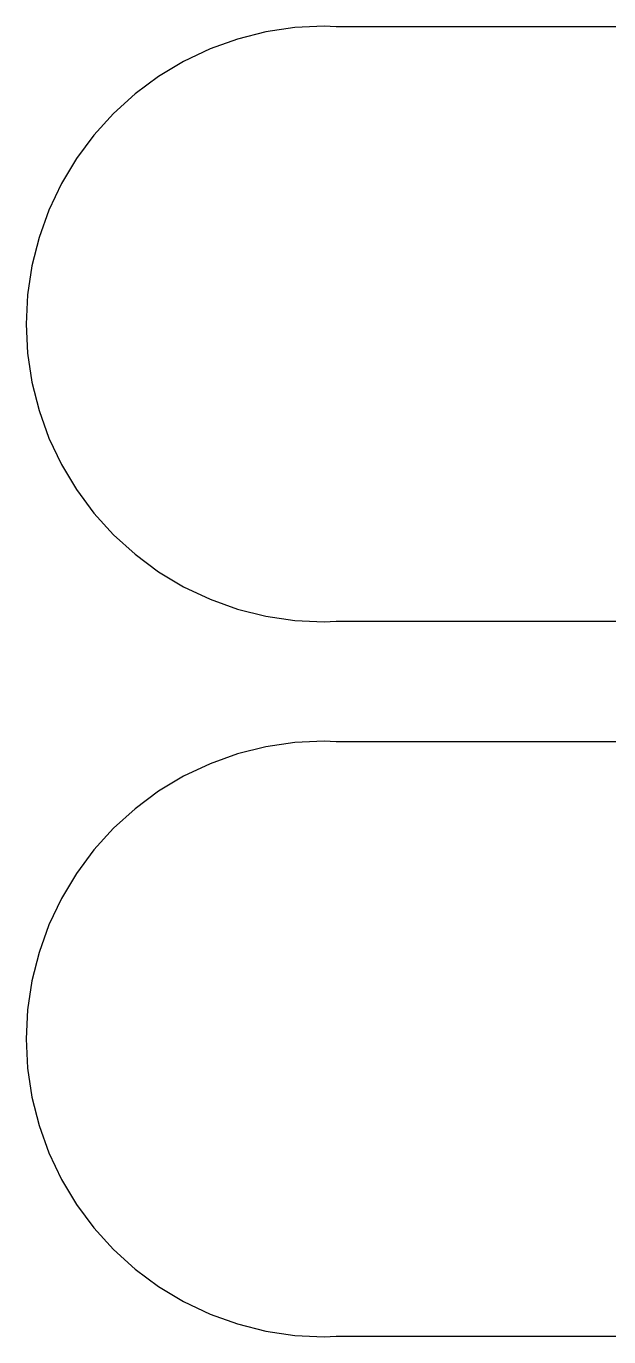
# Model space of a CAD drawing. Extents: x 0.5 to 47.5, y 0.5 to 53.5.
# Drawn here: x 0.5 to 5.39, y 42.5 to 53.5 of the extents above; entities that cross this region are included whole.
import ezdxf

# ---------------------------------------------------------------- set-up
doc = ezdxf.new("R2010")
doc.units = 0

msp = doc.modelspace()

# ---------------------------------------------------------------- linework, layer by layer
for p, q in [((2.75496, 53.488), (2.51228, 53.452)), ((3, 53.5), (2.75496, 53.488)), ((3.10187, 53.495), (3, 53.5)), ((8.89813, 53.495), (3.10187, 53.495)), ((2.27429, 53.3923), (2.0433, 53.3097)), ((2.51228, 53.452), (2.27429, 53.3923)), ((2.0433, 53.3097), (1.82152, 53.2048)), ((1.82152, 53.2048), (1.61108, 53.0787)), ((1.61108, 53.0787), (1.41403, 52.9325)), ((1.41403, 52.9325), (1.23224, 52.7678)), ((1.23224, 52.7678), (1.06747, 52.586)), ((1.06747, 52.586), (0.92134, 52.3889)), ((0.92134, 52.3889), (0.79521, 52.1785)), ((0.79521, 52.1785), (0.69031, 51.9567)), ((0.69031, 51.9567), (0.60765, 51.7257)), ((0.60765, 51.7257), (0.54805, 51.4877)), ((0.54805, 51.4877), (0.51204, 51.245)), ((0.51204, 51.245), (0.5, 51)), ((0.5, 51), (0.51204, 50.755)), ((0.51204, 50.755), (0.54805, 50.5123)), ((0.54805, 50.5123), (0.60765, 50.2743)), ((0.60765, 50.2743), (0.69031, 50.0433)), ((0.69031, 50.0433), (0.79521, 49.8215)), ((0.79521, 49.8215), (0.92134, 49.6111)), ((0.92134, 49.6111), (1.06747, 49.414)), ((1.06747, 49.414), (1.23224, 49.2322)), ((1.23224, 49.2322), (1.41403, 49.0675)), ((1.41403, 49.0675), (1.61108, 48.9213)), ((1.61108, 48.9213), (1.82152, 48.7952)), ((1.82152, 48.7952), (2.0433, 48.6903)), ((2.0433, 48.6903), (2.27429, 48.6077)), ((2.27429, 48.6077), (2.51228, 48.548)), ((2.51228, 48.548), (2.75496, 48.512)), ((2.75496, 48.512), (3, 48.5)), ((3, 48.5), (3.10187, 48.505)), ((3.10187, 48.505), (8.89813, 48.505)), ((2.51228, 47.452), (2.27429, 47.3923)), ((2.75496, 47.488), (2.51228, 47.452)), ((3, 47.5), (2.75496, 47.488)), ((3.10187, 47.495), (3, 47.5)), ((8.89813, 47.495), (3.10187, 47.495)), ((2.0433, 47.3097), (1.82152, 47.2048)), ((2.27429, 47.3923), (2.0433, 47.3097)), ((1.82152, 47.2048), (1.61108, 47.0787)), ((1.61108, 47.0787), (1.41403, 46.9325)), ((1.41403, 46.9325), (1.23224, 46.7678)), ((1.23224, 46.7678), (1.06747, 46.586)), ((1.06747, 46.586), (0.92134, 46.3889)), ((0.92134, 46.3889), (0.79521, 46.1785)), ((0.79521, 46.1785), (0.69031, 45.9567)), ((0.69031, 45.9567), (0.60765, 45.7257)), ((0.60765, 45.7257), (0.54805, 45.4877)), ((0.54805, 45.4877), (0.51204, 45.245)), ((0.51204, 45.245), (0.5, 45)), ((0.5, 45), (0.51204, 44.755)), ((0.51204, 44.755), (0.54805, 44.5123)), ((0.54805, 44.5123), (0.60765, 44.2743)), ((0.60765, 44.2743), (0.69031, 44.0433)), ((0.69031, 44.0433), (0.79521, 43.8215)), ((0.79521, 43.8215), (0.92134, 43.6111)), ((0.92134, 43.6111), (1.06747, 43.414)), ((1.06747, 43.414), (1.23224, 43.2322)), ((1.23224, 43.2322), (1.41403, 43.0675)), ((1.41403, 43.0675), (1.61108, 42.9213)), ((1.61108, 42.9213), (1.82152, 42.7952)), ((1.82152, 42.7952), (2.0433, 42.6903)), ((2.0433, 42.6903), (2.27429, 42.6077)), ((2.27429, 42.6077), (2.51228, 42.548)), ((2.51228, 42.548), (2.75496, 42.512)), ((2.75496, 42.512), (3, 42.5)), ((3, 42.5), (3.10187, 42.505)), ((3.10187, 42.505), (8.89813, 42.505))]:
    msp.add_line(p, q)

doc.saveas('drawing.dxf')
